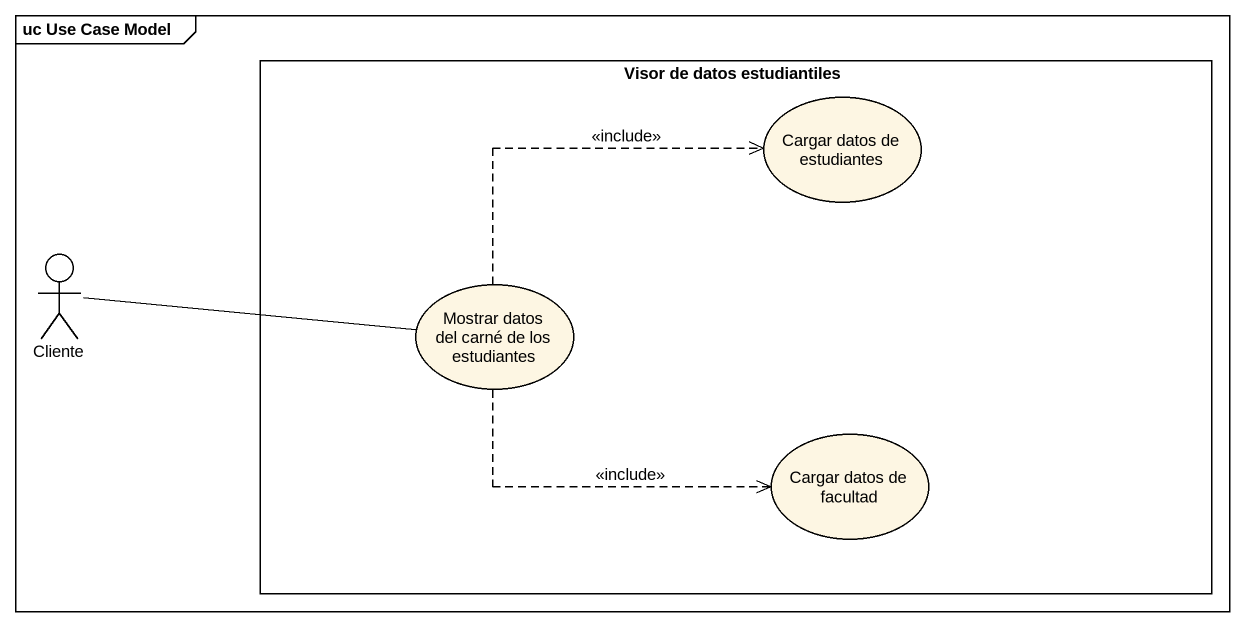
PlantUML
@startuml
mainframe uc Use Case Model
rectangle "Visor de datos estudiantiles" as Visor_de_datos_estudiantiles {
  usecase "Cargar datos de estudiantes" as Cargar_datos_de_estudiantes
  usecase "Mostrar datos del carné de los estudiantes" as Mostrar_datos_del_carné_de
  usecase "Cargar datos de facultad" as Cargar_datos_de_facultad
}
actor Cliente
Cliente -right- Mostrar_datos_del_carné_de
Mostrar_datos_del_carné_de .right.> Cargar_datos_de_estudiantes : <<include>>
Mostrar_datos_del_carné_de .right.> Cargar_datos_de_facultad : <<include>>
@enduml
